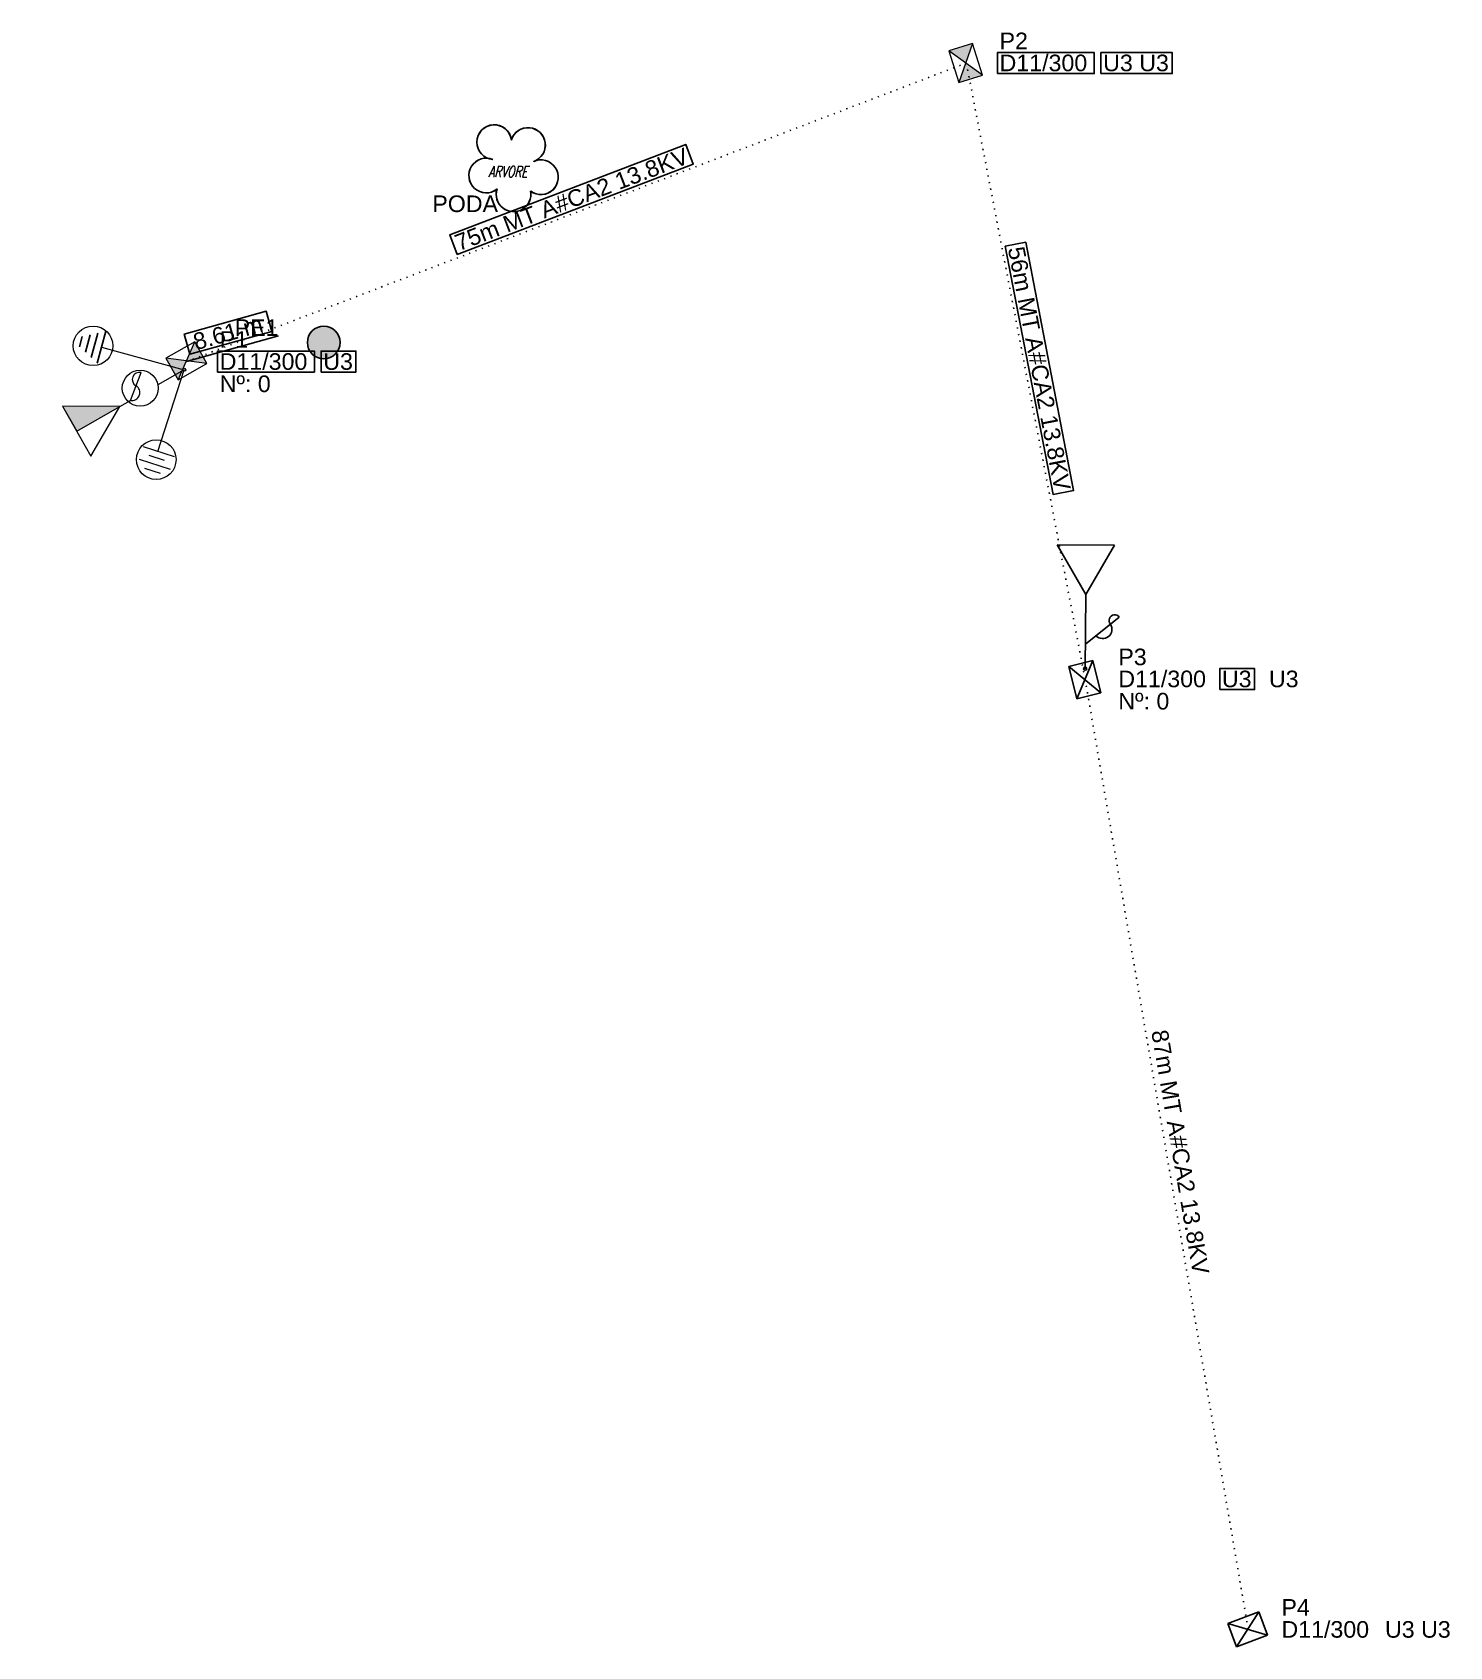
# Model space of a CAD drawing. Header units: metres. Extents: x 580937 to 581065, y 7645553 to 7645699.
import ezdxf
from ezdxf.enums import TextEntityAlignment as Align

# ---------------------------------------------------------------- set-up
doc = ezdxf.new("R2010")
doc.units = ezdxf.units.M
doc.linetypes.add('DOT', pattern=[0.508, 0, -0.508])
for name, color, linetype in [('Arvores', 3, 'Continuous'), ('PONTO DE ENTREGA', 8, 'CONTINUOUS'), ('PONTO FOTO', 4, 'CONTINUOUS'), ('POSTE', 3, 'CONTINUOUS'), ('Poste dt', 3, 'Continuous'), ('Poste Existente', 3, 'Continuous'), ('REDE PRIMARIA - Instalar', 1, 'DOT'), ('REDE PRIMARIA - Manter', 1, 'DOT'), ('SIMBOLOS', 5, 'CONTINUOUS'), ('TEXTOS A IMPLANTAR', 1, 'CONTINUOUS'), ('TEXTOS EXISTENTES', 7, 'CONTINUOUS'), ('TEXTOS MAPA', 8, 'CONTINUOUS'), ('TRAFO', 7, 'CONTINUOUS')]:
    doc.layers.add(name, color=color, linetype=linetype)
doc.layers.add('TRAFO A IMPLANTAR', color=7, linetype='Continuous', lineweight=9)
doc.styles.add('ARIAL', font='arial.ttf')
doc.styles.add('TEXTOS', font='SIMPLEX.shx', dxfattribs={"width": 0.7, "oblique": 15})

# ---------------------------------------------------------------- blocks, each defined once
blk = doc.blocks.new('arvores')
at = {"layer": 'Arvores', "color": 3, "linetype": 'Continuous'}
blk.add_lwpolyline([(-1.88, 1.26, 1.74874), (-1.52, -1.42, 1.274833), (1.52, -1.61, 1.749063), (1.8, 1.08, 1.621566), (-0.21, 3.04, 2.096395)], format="xyb", close=True, dxfattribs=at)
at = {"layer": 'Arvores', "color": 3, "linetype": 'Continuous', "style": 'TEXTOS', "oblique": 15, "width": 0.7}
blk.add_text('ARVORE', height=1, dxfattribs=at).set_placement((-2.32, -0.34))
blk = doc.blocks.new('Arvore', base_point=(756.68, 605.03))
at = {"layer": 'Arvores', "color": 3, "linetype": 'Continuous'}
blk.add_lwpolyline([(754.8, 605.72, 1.74874), (755.17, 603.04, 1.274833), (758.21, 602.85, 1.749063), (758.48, 605.54, 1.621566), (756.47, 607.49, 2.096395)], format="xyb", close=True, dxfattribs=at)
blk.add_blockref('arvores', (756.68, 604.46))
at = {"layer": 'Arvores', "color": 3, "linetype": 'Continuous', "style": 'TEXTOS', "oblique": 15, "width": 0.7}
blk.add_text('ARVORE', height=1, dxfattribs=at).set_placement((754.36, 604.12))
blk = doc.blocks.new('dtp')
at = {"linetype": 'Continuous', "lineweight": 0, "ltscale": 0.01}
h = blk.add_hatch(color=0, dxfattribs=at)
h.paths.add_polyline_path([(-1.12, 1.5), (0, 0), (1.12, 1.5)])
h.paths.add_polyline_path([(-1.12, -1.5), (1.12, -1.5), (0, 0)])
at = {"color": 0, "lineweight": 0}
for p, q in [((-1.12, -1.5), (1.12, 1.5)), ((-1.12, 1.5), (1.12, -1.5)), ((1.12, 1.5), (-1.12, 1.5)), ((-1.12, 1.5), (-1.12, -1.5)), ((1.12, -1.5), (1.12, 1.5)), ((-1.12, -1.5), (1.12, -1.5))]:
    blk.add_line(p, q, dxfattribs=at)
blk = doc.blocks.new('PosteDtProjetado')
at = {"layer": 'Poste dt', "rotation": 180}
blk.add_blockref('dtp', (-0.05948, 0.026162), dxfattribs=at)
at = {"layer": 'poste', "ltscale": 0.01}
for tag, p in [('MODELO', (-3.273471, 2.731691)), ('COD', (1.964351, -1.493983))]:
    blk.add_attdef(tag, p, '', height=1.6, dxfattribs=at)
blk = doc.blocks.new('TransformadorComChaveProjetado', base_point=(7.59, 0.14))
at = {"layer": 'TRAFO A IMPLANTAR'}
blk.add_hatch(color=256, dxfattribs=at).paths.add_polyline_path([(7.26, 7.41), (9.97, 11.81), (7.38, 11.88)], flags=0)
at = {"color": 0}
for p, q in [((12.38, 7.31), (13.96, 5.63)), ((13.08, 7.5), (14.2, 6.32)), ((13.77, 7.7), (14.43, 7)), ((11.68, 7.11), (13.73, 4.95))]:
    blk.add_line(p, q, dxfattribs=at)
at = {"layer": 'TRAFO A IMPLANTAR'}
for p, q in [((9.97, 11.81), (4.8, 11.95)), ((4.8, 11.95), (7.26, 7.41)), ((0.03, 6.45), (2.26, 8.37)), ((0.19, 7.4), (1.31, 8.36)), ((0.82, 5.53), (3.05, 7.46)), ((0.99, 6.48), (2.1, 7.45)), ((7.26, 7.41), (7.23, 6.28)), ((2.01, 6.56), (7.08, 0.7)), ((12.71, 6.03), (7.08, 0.7)), ((7.23, 6.28), (8.87, 4.15)), ((7.08, 0.7), (7.15, 3.44))]:
    blk.add_line(p, q, dxfattribs=at)
blk.add_lwpolyline([(7.26, 7.41), (9.97, 11.81), (7.38, 11.88), (7.26, 7.41)], dxfattribs=at)
for centre, radius in [((1.45, 7.08), 1.79), ((13.2, 6.61), 1.79), ((7.72, 4.96), 1.62), ((7.08, 0.7), 0.14)]:
    blk.add_circle(centre, radius, dxfattribs=at)
for centre, radius, start, end in [((7.77, 5.81), 0.715, 138.9578, 297.4971), ((8.42, 4.61), 0.65, 314.6785, 118.9308)]:
    blk.add_arc(centre, radius, start, end, dxfattribs=at)
blk = doc.blocks.new('dt')
at = {"color": 0}
for p, q in [((1.120087, 1.5), (-1.120087, 1.5)), ((-1.120087, 1.5), (-1.120087, -1.5)), ((-1.120087, 1.5), (1.120087, -1.5)), ((-1.120087, -1.5), (1.120087, 1.5)), ((1.120087, -1.5), (1.120087, 1.5)), ((-1.120087, -1.5), (1.120087, -1.5))]:
    blk.add_line(p, q, dxfattribs=at)
for tag, p in [('MODELO', (-2.878805, 2.548923)), ('COD', (1.996674, -1.514935))]:
    blk.add_attdef(tag, p, '', height=1.6, dxfattribs=at)
blk = doc.blocks.new('PosteDtExistente')
at = {"layer": 'Poste Existente', "rotation": 180}
blk.add_blockref('dt', (-0.036594, -0.043517), dxfattribs=at)
at = {"layer": 'poste'}
for tag, p in [('MODELO', (-2.878805, 2.548923)), ('COD', (1.996674, -1.514935))]:
    blk.add_attdef(tag, p, '', height=1.6, dxfattribs=at)
blk = doc.blocks.new('TransformadorComChaveExistente', base_point=(13.7, 6))
at = {"linetype": 'CONTINUOUS'}
h = blk.add_hatch(color=256, dxfattribs=at)
edge = h.paths.add_edge_path(flags=0)
edge.add_arc((13.7, 6.93), 0.14, 90, 90)
for p, q in [((16.28, 18.12), (11.11, 18.12)), ((11.11, 18.12), (13.7, 13.64)), ((13.7, 13.64), (16.28, 18.12)), ((13.7, 13.64), (13.7, 6.93)), ((13.7, 9.14), (16.75, 11.62))]:
    blk.add_line(p, q)
blk.add_circle((13.7, 6.93), 0.14)
for centre, radius, start, end in [((16.34, 11.31), 0.511, 37.2065, 221.6178), ((15.26, 10.5), 0.839, 223.4635, 34.319)]:
    blk.add_arc(centre, radius, start, end)
blk = doc.blocks.new('PontoEntrega', base_point=(8.56, 3.62))
h = blk.add_hatch(color=1)
h.dxf.hatch_style = 1
h.paths.add_polyline_path([(14.13, 3.03, 1), (11.17, 3.03, 1)])
at = {"color": 1}
blk.add_circle((12.65, 3.03), 1.48, dxfattribs=at)

msp = doc.modelspace()

# ---------------------------------------------------------------- linework, layer by layer
at = {"layer": 'PONTO DE ENTREGA'}
msp.add_line((580950.9, 7645669.43), (580959.21, 7645671.75), dxfattribs=at)
msp.add_lwpolyline([(580951.2, 7645670.09), (580958.62, 7645672.15), (580958.11, 7645673.98), (580950.69, 7645671.92), (580951.2, 7645670.09)], close=True, dxfattribs=at)
at = {"layer": 'REDE PRIMARIA - Instalar'}
for points in [[(580950.9, 7645669.43), (581021.37, 7645696.4)], [(581021.37, 7645696.4), (581032.1, 7645640.76)]]:
    msp.add_lwpolyline(points, dxfattribs=at)
at = {"layer": 'REDE PRIMARIA - Manter'}
msp.add_lwpolyline([(581032.1, 7645640.76), (581046.84, 7645554.91)], dxfattribs=at)
at = {"layer": 'TEXTOS A IMPLANTAR'}
for points in [[(581024.17, 7645695.45), (581032.93, 7645695.45), (581032.93, 7645697.35), (581024.17, 7645697.35), (581024.17, 7645695.45)], [(581033.53, 7645695.45), (581039.98, 7645695.45), (581039.98, 7645697.35), (581033.53, 7645697.35), (581033.53, 7645695.45)], [(580975.37, 7645679.12), (580996.69, 7645687.28), (580996.01, 7645689.05), (580974.69, 7645680.89), (580975.37, 7645679.12)], [(581024.87, 7645679.85), (581029.2, 7645657.43), (581031.06, 7645657.79), (581026.74, 7645680.21), (581024.87, 7645679.85)], [(580953.7, 7645668.48), (580962.46, 7645668.48), (580962.46, 7645670.38), (580953.7, 7645670.38), (580953.7, 7645668.48)], [(580963.06, 7645668.48), (580966.21, 7645668.48), (580966.21, 7645670.38), (580963.06, 7645670.38), (580963.06, 7645668.48)], [(581044.26, 7645639.81), (581047.41, 7645639.81), (581047.41, 7645641.71), (581044.26, 7645641.71), (581044.26, 7645639.81)]]:
    msp.add_lwpolyline(points, close=True, dxfattribs=at)

# ---------------------------------------------------------------- block references
for name, p, rotation in [('PosteDtProjetado', (581021.37, 7645696.4), 17.5126060285084), ('PosteDtProjetado', (580950.9, 7645669.43), 299.27282705339064), ('PosteDtExistente', (581032.1, 7645640.76), 14.195951485154751), ('PosteDtExistente', (581046.84, 7645554.91), 290.2136024883914)]:
    msp.add_blockref(name, p, dxfattribs=dict(rotation=rotation))
at = {"layer": 'PONTO DE ENTREGA'}
msp.add_blockref('PontoEntrega', (580959.21, 7645671.75), dxfattribs=at)
at = {"layer": 'SIMBOLOS'}
msp.add_blockref('Arvore', (580980.47, 7645687), dxfattribs=at)
at = {"layer": 'TRAFO'}
for name, p, rotation in [('TransformadorComChaveProjetado', (580950.9, 7645669.43), 121.34200000000001), ('TransformadorComChaveExistente', (581032.1, 7645640.76), 359.629)]:
    msp.add_blockref(name, p, dxfattribs=dict(at, rotation=rotation))

# ---------------------------------------------------------------- texts
at = {"layer": 'PONTO DE ENTREGA', "style": 'Arial'}
msp.add_text('PE1', height=1.5, dxfattribs=at).set_placement((580959.21, 7645671.75), align=Align.RIGHT)
at = {"layer": 'PONTO DE ENTREGA', "insert": (580954.65, 7645672.03), "char_height": 1.5, "attachment_point": 5, "rotation": 15.5737, "style": 'Arial'}
msp.add_mtext('8.61 m', dxfattribs=at)
at = {"layer": 'PONTO FOTO', "style": 'Arial'}
for s, p in [('P2', (581024.37, 7645698.4)), ('P1', (580953.9, 7645671.43)), ('P3', (581035.1, 7645642.76)), ('P4', (581049.84, 7645556.91))]:
    msp.add_text(s, height=1.5, dxfattribs=at).set_placement(p, align=Align.MIDDLE_LEFT)
at = {"layer": 'TEXTOS A IMPLANTAR', "char_height": 1.5, "attachment_point": 4, "style": 'Arial'}
for s, insert in [('D11/300', (581024.37, 7645696.4)), ('U3 U3', (581033.73, 7645696.4)), ('D11/300', (580953.9, 7645669.43)), ('U3', (580963.26, 7645669.43)), ('U3', (581044.46, 7645640.76))]:
    msp.add_mtext(s, dxfattribs=dict(at, insert=insert))
at = {"layer": 'TEXTOS A IMPLANTAR', "char_height": 1.5, "attachment_point": 2, "style": 'Arial'}
for s, insert, rotation in [('75m MT A#CA2 13.8KV', (580985.42, 7645684.79), 20.9438), ('56m MT A#CA2 13.8KV', (581028.7, 7645668.96), 280.9131)]:
    msp.add_mtext(s, dxfattribs=dict(at, insert=insert, rotation=rotation))
at = {"layer": 'TEXTOS EXISTENTES', "char_height": 1.5, "attachment_point": 4, "style": 'Arial'}
for s, insert in [('D11/300', (581035.1, 7645640.76)), ('U3', (581048.71, 7645640.76)), ('D11/300', (581049.84, 7645554.91)), ('U3 U3', (581059.2, 7645554.91))]:
    msp.add_mtext(s, dxfattribs=dict(at, insert=insert))
at = {"layer": 'TEXTOS EXISTENTES', "insert": (581041.44, 7645598.17), "char_height": 1.5, "attachment_point": 2, "rotation": 279.7399, "style": 'Arial'}
msp.add_mtext('87m MT A#CA2 13.8KV', dxfattribs=at)
at = {"layer": 'TEXTOS MAPA', "true_color": 0xf44336, "style": 'Arial'}
msp.add_text('PODA', height=1.5, dxfattribs=at).set_placement((580976.08, 7645683.69), align=Align.MIDDLE_CENTER)
at = {"layer": 'TRAFO', "style": 'Arial'}
for p in [(580953.9, 7645667.43), (581035.1, 7645638.76)]:
    msp.add_text('Nº: 0', height=1.5, dxfattribs=at).set_placement(p, align=Align.MIDDLE_LEFT)

doc.saveas('drawing.dxf')
